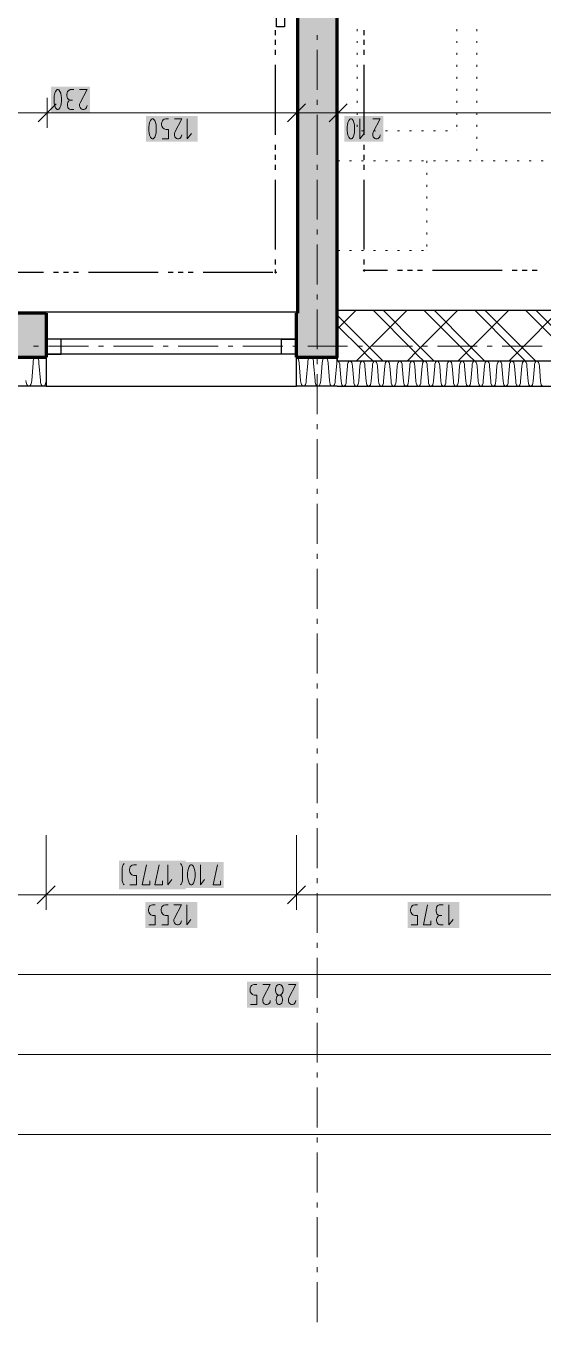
# Model space of a CAD drawing. Header units: millimetres. Extents: x 0 to 594, y 0 to 420.
# Drawn here: x 148.7 to 174.9, y 107.3 to 172.9 of the extents above; entities that cross this region are included whole.
import ezdxf

# ---------------------------------------------------------------- set-up
doc = ezdxf.new("R2010")
doc.units = ezdxf.units.MM
doc.header["$LTSCALE"] = 8
for name, color, linetype in [('PDF_Koty delkove', 7, 'Continuous'), ('PDF_Nabytek', 7, 'Continuous'), ('PDF_Okna', 7, 'Continuous'), ('PDF_Osy hlavni', 7, 'Continuous'), ('PDF_Pozarni useky', 7, 'Continuous'), ('PDF_Schody 2D', 7, 'Continuous'), ('PDF_Steny obvodove nosne', 7, 'Continuous'), ('PDF_Steny sendvic', 7, 'Continuous'), ('PDF_Zatepleni', 7, 'Continuous')]:
    doc.layers.add(name, color=color, linetype=linetype)

msp = doc.modelspace()

# ---------------------------------------------------------------- hatches: boundary and pattern name
at = {"layer": 'PDF_Steny obvodove nosne', "true_color": 0xc0c0c0, "transparency": 33554559}
msp.add_hatch(color=9, dxfattribs=at).paths.add_polyline_path([(164.505, 156.144), (164.505, 243.542), (162.483, 243.542), (162.483, 158.368), (162.483, 156.144)])

# ---------------------------------------------------------------- linework, layer by layer
at = {"layer": 'PDF_Koty delkove', "lineweight": 18}
for points in [[(150.146, 169.294), (150.146, 169.092), (150.16, 168.992), (150.186, 168.874), (150.227, 168.773), (150.28, 168.705), (150.308, 168.689), (150.361, 168.689), (150.389, 168.705), (150.442, 168.773), (150.483, 168.874), (150.51, 168.992), (150.524, 169.092), (150.524, 169.294), (150.51, 169.395), (150.483, 169.514), (150.442, 169.615), (150.389, 169.683), (150.361, 169.7), (150.308, 169.7), (150.28, 169.683), (150.227, 169.615), (150.186, 169.514), (150.16, 169.395)], [(154.953, 167.814), (154.953, 167.612), (154.967, 167.512), (154.993, 167.394), (155.034, 167.292), (155.087, 167.225), (155.115, 167.209), (155.168, 167.209), (155.196, 167.225), (155.249, 167.292), (155.29, 167.394), (155.317, 167.512), (155.331, 167.612), (155.331, 167.814), (155.317, 167.915), (155.29, 168.033), (155.249, 168.135), (155.196, 168.202), (155.168, 168.219), (155.115, 168.219), (155.087, 168.202), (155.034, 168.135), (154.993, 168.033), (154.967, 167.915)], [(165.011, 167.814), (165.011, 167.612), (165.024, 167.512), (165.051, 167.394), (165.091, 167.292), (165.145, 167.225), (165.173, 167.209), (165.226, 167.209), (165.254, 167.225), (165.307, 167.292), (165.347, 167.394), (165.375, 167.512), (165.389, 167.612), (165.389, 167.814), (165.375, 167.915), (165.347, 168.033), (165.307, 168.135), (165.254, 168.202), (165.226, 168.219), (165.173, 168.219), (165.145, 168.202), (165.091, 168.135), (165.051, 168.033), (165.024, 167.915)], [(161.38, 124.124), (161.38, 124.056), (161.394, 123.972), (161.433, 123.888), (161.488, 123.837), (161.514, 123.82), (161.623, 123.82), (161.65, 123.837), (161.704, 123.888), (161.744, 123.972), (161.758, 124.056), (161.758, 124.124), (161.744, 124.207), (161.704, 124.292), (161.65, 124.343), (161.595, 124.36), (161.542, 124.36), (161.488, 124.343), (161.433, 124.292), (161.394, 124.207)]]:
    msp.add_lwpolyline(points, close=True, dxfattribs=at)
for points in [[(151.145, 169.7), (150.956, 169.7), (150.889, 169.665), (150.834, 169.615), (150.808, 169.531), (150.794, 169.463), (150.794, 169.395), (150.808, 169.312), (150.834, 169.245), (150.889, 169.194), (150.983, 169.16)], [(151.442, 169.7), (151.82, 169.7), (151.469, 169.025), (151.442, 168.958), (151.442, 168.857), (151.469, 168.79), (151.509, 168.739), (151.55, 168.705), (151.604, 168.689), (151.657, 168.689), (151.712, 168.705), (151.752, 168.739), (151.793, 168.79), (151.82, 168.89)], [(150.251, 168.978), (149.341, 168.068)], [(149.796, 169.281), (149.796, 168.523), (149.796, 167.765)], [(151.145, 168.689), (150.983, 168.689), (150.928, 168.705), (150.875, 168.739), (150.847, 168.79), (150.821, 168.89), (150.821, 168.958), (150.847, 169.059)], [(150.847, 169.059), (150.902, 169.127), (150.983, 169.16), (151.09, 169.16)], [(162.888, 168.978), (161.978, 168.068)], [(162.433, 169.281), (162.433, 168.523), (162.433, 167.765)], [(165.011, 168.978), (164.101, 168.068)], [(164.556, 169.281), (164.556, 168.523), (164.556, 167.765)], [(228.247, 168.523), (226.124, 168.523), (191.953, 168.523), (190.487, 168.523), (164.556, 168.523), (162.433, 168.523), (149.796, 168.523), (147.47, 168.523), (134.833, 168.523), (132.71, 168.523), (77.309, 168.523), (73.569, 168.523)], [(155.601, 167.983), (155.615, 168.051), (155.641, 168.117), (155.682, 168.168), (155.735, 168.202), (155.816, 168.219), (155.952, 168.219)], [(156.249, 168.219), (156.627, 168.219), (156.276, 167.545), (156.249, 167.477), (156.249, 167.376), (156.276, 167.31), (156.316, 167.259), (156.357, 167.225), (156.411, 167.209), (156.464, 167.209), (156.519, 167.225), (156.559, 167.259), (156.6, 167.31), (156.627, 167.41)], [(156.897, 168.219), (156.897, 167.209), (157.113, 167.477)], [(165.659, 168.219), (165.659, 167.209), (165.874, 167.477)], [(166.307, 168.219), (166.685, 168.219), (166.333, 167.545), (166.307, 167.477), (166.307, 167.376), (166.333, 167.31), (166.374, 167.259), (166.414, 167.225), (166.469, 167.209), (166.522, 167.209), (166.576, 167.225), (166.617, 167.259), (166.657, 167.31)], [(155.628, 167.209), (155.952, 167.209), (155.952, 167.68), (155.816, 167.68), (155.722, 167.714), (155.668, 167.765), (155.615, 167.848), (155.601, 167.915), (155.601, 167.983)], [(166.657, 167.31), (166.685, 167.41)], [(149.749, 128.903), (149.749, 131.936)], [(162.435, 128.903), (162.435, 130.552), (162.435, 130.609), (162.435, 131.936)], [(153.701, 129.409), (153.673, 129.442), (153.633, 129.51), (153.606, 129.61), (153.592, 129.745), (153.592, 130.082), (153.606, 130.251), (153.619, 130.352), (153.647, 130.42), (153.701, 130.486)], [(153.997, 129.409), (154.32, 129.409), (154.32, 129.88), (154.185, 129.88), (154.091, 129.914), (154.037, 129.965), (153.984, 130.049), (153.97, 130.115), (153.97, 130.183), (153.984, 130.251), (154.011, 130.318), (154.051, 130.368), (154.104, 130.402), (154.185, 130.42)], [(154.185, 130.42), (154.32, 130.42)], [(154.995, 129.61), (154.995, 129.409), (154.617, 129.409), (154.832, 130.42)], [(155.642, 129.61), (155.642, 129.409), (155.264, 129.409), (155.479, 130.42)], [(155.911, 130.42), (155.911, 129.409), (156.126, 129.678)], [(156.558, 130.486), (156.612, 130.42), (156.639, 130.352), (156.653, 130.251), (156.666, 130.082), (156.666, 129.745), (156.653, 129.61), (156.625, 129.51), (156.585, 129.442), (156.558, 129.409)], [(157, 129.493), (157.053, 129.425), (157.081, 129.409), (157.134, 129.409), (157.161, 129.425), (157.215, 129.493), (157.255, 129.594), (157.283, 129.712), (157.297, 129.812), (157.297, 130.014), (157.283, 130.115), (157.255, 130.234), (157.215, 130.335), (157.161, 130.402), (157.134, 130.42), (157.081, 130.42), (157.053, 130.402), (157, 130.335), (156.959, 130.234), (156.933, 130.115), (156.919, 130.014)], [(157.566, 130.42), (157.566, 129.409), (157.781, 129.678)], [(158.591, 129.61), (158.591, 129.409), (158.213, 129.409), (158.428, 130.42)], [(149.749, 129.661), (149.749, 128.903), (149.749, 128.145)], [(156.919, 130.014), (156.919, 129.812), (156.933, 129.712), (156.959, 129.594), (157, 129.493)], [(162.435, 129.661), (162.435, 128.903), (162.435, 128.145)], [(233.605, 128.903), (220.766, 128.903), (206.612, 128.903), (196.503, 128.903), (190.487, 128.903), (176.334, 128.903), (162.435, 128.903), (149.749, 128.903), (126.828, 128.903), (121.413, 128.903), (88.278, 128.903), (73.569, 128.903)], [(150.203, 129.358), (149.294, 128.448)], [(162.89, 129.358), (161.98, 128.448)], [(154.957, 127.387), (155.281, 127.387), (155.281, 127.858), (155.146, 127.858), (155.052, 127.892), (154.998, 127.943), (154.944, 128.027), (154.93, 128.093), (154.93, 128.161), (154.944, 128.229), (154.971, 128.296), (155.011, 128.346), (155.065, 128.381), (155.146, 128.398), (155.281, 128.398)], [(155.605, 127.387), (155.929, 127.387), (155.929, 127.858), (155.794, 127.858), (155.7, 127.892), (155.646, 127.943), (155.592, 128.027), (155.578, 128.093), (155.578, 128.161), (155.592, 128.229), (155.619, 128.296), (155.659, 128.346), (155.713, 128.381), (155.794, 128.398), (155.929, 128.398)], [(156.227, 128.398), (156.605, 128.398), (156.253, 127.723), (156.227, 127.656), (156.227, 127.555), (156.253, 127.488), (156.294, 127.437), (156.334, 127.403), (156.389, 127.387), (156.442, 127.387), (156.496, 127.403), (156.537, 127.437), (156.577, 127.488), (156.605, 127.588)], [(156.875, 128.398), (156.875, 127.387), (157.09, 127.656)], [(168.25, 127.387), (168.574, 127.387), (168.574, 127.858), (168.438, 127.858), (168.345, 127.892), (168.29, 127.943), (168.237, 128.027), (168.223, 128.093), (168.223, 128.161), (168.237, 128.229), (168.263, 128.296), (168.304, 128.346), (168.357, 128.381), (168.438, 128.398), (168.574, 128.398)], [(169.249, 127.588), (169.249, 127.387), (168.871, 127.387), (169.087, 128.398)], [(169.87, 128.398), (169.681, 128.398), (169.614, 128.363), (169.56, 128.313), (169.533, 128.229), (169.519, 128.161), (169.519, 128.093), (169.533, 128.01), (169.56, 127.943), (169.614, 127.892), (169.708, 127.858)], [(170.167, 128.398), (170.167, 127.387), (170.383, 127.656)], [(169.87, 127.387), (169.708, 127.387), (169.654, 127.403), (169.6, 127.437), (169.573, 127.488), (169.546, 127.588), (169.546, 127.656), (169.573, 127.757), (169.627, 127.825), (169.708, 127.858), (169.816, 127.858)], [(550.543, 124.866), (548.938, 124.866), (546.499, 124.866), (515.159, 124.866), (488.672, 124.866), (440.752, 124.866), (406.227, 124.866), (374.887, 124.866), (334.247, 124.866), (302.907, 124.866), (278.846, 124.866), (247.506, 124.866), (206.865, 124.866), (175.525, 124.866), (146.965, 124.866), (126.828, 124.866), (121.413, 124.866), (88.278, 124.866), (73.569, 124.866)], [(160.11, 123.349), (160.434, 123.349), (160.434, 123.82), (160.299, 123.82), (160.205, 123.855), (160.151, 123.905), (160.097, 123.989), (160.084, 124.056), (160.084, 124.124), (160.097, 124.191), (160.124, 124.258), (160.165, 124.309), (160.218, 124.343), (160.299, 124.36), (160.434, 124.36)], [(162.028, 124.36), (162.406, 124.36), (162.055, 123.686), (162.028, 123.618), (162.028, 123.517), (162.055, 123.45), (162.095, 123.4)], [(161.623, 123.82), (161.65, 123.803), (161.69, 123.752), (161.717, 123.686), (161.731, 123.618), (161.731, 123.55), (161.717, 123.484), (161.69, 123.416), (161.636, 123.365), (161.595, 123.349), (161.542, 123.349), (161.501, 123.365), (161.447, 123.416), (161.42, 123.484), (161.406, 123.55), (161.406, 123.618), (161.42, 123.686), (161.447, 123.752), (161.488, 123.803), (161.514, 123.82)], [(162.095, 123.4), (162.136, 123.365), (162.19, 123.349), (162.243, 123.349), (162.298, 123.365), (162.338, 123.4), (162.379, 123.45), (162.406, 123.55)], [(550.543, 120.815), (340.123, 120.815), (126.828, 120.815), (121.413, 120.815), (88.278, 120.815), (73.569, 120.815)], [(550.543, 116.772), (313.547, 116.772), (73.569, 116.772)]]:
    msp.add_lwpolyline(points, dxfattribs=at)
msp.add_lwpolyline([(160.732, 124.36), (161.11, 124.36), (160.758, 123.686), (160.732, 123.618), (160.732, 123.517, 0.981518), (161.11, 123.55)], format="xyb", dxfattribs=at)
at = {"layer": 'PDF_Koty delkove', "color": 7, "lineweight": 18, "true_color": 0xffffff, "transparency": 33554559}
for points in [[(151.972, 169.851), (149.994, 169.851), (151.972, 168.537), (149.994, 168.537)], [(157.427, 168.371), (154.802, 168.371), (157.427, 167.057), (154.802, 167.057)], [(166.837, 168.371), (164.859, 168.371), (166.837, 167.057), (164.859, 167.057)], [(156.818, 130.639), (153.441, 130.639), (156.818, 129.19), (153.441, 129.19)], [(158.742, 130.571), (156.767, 130.571), (158.742, 129.257), (156.767, 129.257)], [(157.405, 128.549), (154.779, 128.549), (157.405, 127.235), (154.779, 127.235)], [(170.697, 128.549), (168.072, 128.549), (170.697, 127.235), (168.072, 127.235)], [(162.558, 124.512), (159.932, 124.512), (162.558, 123.197), (159.932, 123.197)]]:
    msp.add_solid(points, dxfattribs=at)
at = {"layer": 'PDF_Nabytek', "lineweight": 13}
for points in [[(164.505, 172.671), (164.505, 172.772)], [(165.516, 172.671), (165.516, 172.772)], [(170.571, 172.671), (170.571, 172.772)], [(171.582, 172.671), (171.582, 172.772)], [(164.505, 172.064), (164.505, 172.165)], [(165.516, 172.064), (165.516, 172.165)], [(170.571, 172.064), (170.571, 172.165)], [(171.582, 172.064), (171.582, 172.165)], [(164.505, 171.458), (164.505, 171.559)], [(165.516, 171.458), (165.516, 171.559)], [(170.571, 171.458), (170.571, 171.559)], [(171.582, 171.458), (171.582, 171.559)], [(164.505, 170.851), (164.505, 170.952)], [(165.516, 170.851), (165.516, 170.952)], [(170.571, 170.851), (170.571, 170.952)], [(171.582, 170.851), (171.582, 170.952)], [(164.505, 170.244), (164.505, 170.346)], [(165.516, 170.244), (165.516, 170.346)], [(170.571, 170.244), (170.571, 170.346)], [(171.582, 170.244), (171.582, 170.346)], [(164.505, 169.638), (164.505, 169.739)], [(165.516, 169.638), (165.516, 169.739)], [(170.571, 169.638), (170.571, 169.739)], [(171.582, 169.638), (171.582, 169.739)], [(164.505, 169.031), (164.505, 169.132)], [(165.516, 169.031), (165.516, 169.132)], [(170.571, 169.031), (170.571, 169.132)], [(171.582, 169.031), (171.582, 169.132)], [(164.505, 168.425), (164.505, 168.526)], [(165.516, 168.425), (165.516, 168.526)], [(170.571, 168.425), (170.571, 168.526)], [(171.582, 168.425), (171.582, 168.526)], [(164.505, 167.818), (164.505, 167.919)], [(165.516, 167.818), (165.516, 167.919)], [(165.516, 167.618), (165.516, 167.618)], [(165.516, 167.618), (165.516, 167.618)], [(165.842, 167.618), (165.741, 167.618)], [(166.448, 167.618), (166.347, 167.618)], [(167.055, 167.618), (166.954, 167.618)], [(167.661, 167.618), (167.56, 167.618)], [(168.268, 167.618), (168.167, 167.618)], [(168.875, 167.618), (168.774, 167.618)], [(169.481, 167.618), (169.38, 167.618)], [(170.088, 167.618), (169.987, 167.618)], [(170.571, 167.818), (170.571, 167.919)], [(170.571, 167.618), (170.571, 167.618)], [(170.571, 167.618), (170.571, 167.618)], [(171.582, 167.818), (171.582, 167.919)], [(164.505, 167.212), (164.505, 167.313)], [(171.582, 167.212), (171.582, 167.313)], [(164.505, 166.605), (164.505, 166.706)], [(171.582, 166.605), (171.582, 166.706)], [(164.505, 166.102), (164.505, 166.102)], [(164.505, 166.102), (164.505, 166.102)], [(164.505, 166.102), (164.505, 166.102)], [(164.505, 165.998), (164.505, 166.099)], [(164.505, 165.392), (164.505, 165.493)], [(164.629, 166.102), (164.527, 166.102)], [(165.235, 166.102), (165.134, 166.102)], [(165.842, 166.102), (165.741, 166.102)], [(166.448, 166.102), (166.347, 166.102)], [(167.055, 166.102), (166.954, 166.102)], [(167.661, 166.102), (167.56, 166.102)], [(168.268, 166.102), (168.167, 166.102)], [(168.875, 166.102), (168.774, 166.102)], [(169.055, 166.102), (169.055, 166.102)], [(169.055, 165.998), (169.055, 166.099)], [(169.055, 165.392), (169.055, 165.493)], [(169.481, 166.102), (169.38, 166.102)], [(170.088, 166.102), (169.987, 166.102)], [(170.694, 166.102), (170.593, 166.102)], [(171.301, 166.102), (171.2, 166.102)], [(171.582, 166.102), (171.582, 166.102)], [(171.907, 166.102), (171.806, 166.102)], [(172.514, 166.102), (172.413, 166.102)], [(173.121, 166.102), (173.02, 166.102)], [(173.727, 166.102), (173.626, 166.102)], [(174.334, 166.102), (174.233, 166.102)], [(174.94, 166.102), (174.839, 166.102)], [(164.505, 164.785), (164.505, 164.886)], [(169.055, 164.785), (169.055, 164.886)], [(164.505, 164.179), (164.505, 164.28)], [(169.055, 164.179), (169.055, 164.28)], [(164.505, 163.572), (164.505, 163.673)], [(169.055, 163.572), (169.055, 163.673)], [(164.505, 162.966), (164.505, 163.067)], [(169.055, 162.966), (169.055, 163.067)], [(164.505, 162.359), (164.505, 162.46)], [(169.055, 162.359), (169.055, 162.46)], [(164.505, 161.752), (164.505, 161.853)], [(164.505, 161.553), (164.505, 161.553)], [(164.505, 161.553), (164.505, 161.553)], [(164.629, 161.553), (164.527, 161.553)], [(165.235, 161.553), (165.134, 161.553)], [(165.842, 161.553), (165.741, 161.553)], [(166.448, 161.553), (166.347, 161.553)], [(167.055, 161.553), (166.954, 161.553)], [(167.661, 161.553), (167.56, 161.553)], [(168.268, 161.553), (168.167, 161.553)], [(168.875, 161.553), (168.774, 161.553)], [(169.055, 161.752), (169.055, 161.853)], [(169.055, 161.553), (169.055, 161.553)], [(169.055, 161.553), (169.055, 161.553)]]:
    msp.add_lwpolyline(points, dxfattribs=at)
at = {"layer": 'PDF_Okna', "lineweight": 25}
for points in [[(162.433, 158.368), (162.433, 158.419), (149.745, 158.419)], [(162.433, 157.054), (149.745, 157.054)], [(162.433, 156.295), (149.745, 156.295)], [(149.745, 154.678), (162.433, 154.678)]]:
    msp.add_lwpolyline(points, dxfattribs=at)
for points in [[(149.745, 156.295), (150.504, 156.295), (150.504, 157.054), (149.745, 157.054)], [(162.433, 156.295), (161.675, 156.295), (161.675, 157.054), (162.433, 157.054)]]:
    msp.add_lwpolyline(points, close=True, dxfattribs=at)
at = {"layer": 'PDF_Osy hlavni', "lineweight": 18}
for points in [[(163.494, 172.216), (163.494, 172.469)], [(163.494, 169.688), (163.494, 171.71)], [(163.494, 168.93), (163.494, 169.183)], [(163.494, 166.403), (163.494, 168.425)], [(163.494, 165.645), (163.494, 165.897)], [(163.494, 163.117), (163.494, 165.139)], [(163.494, 162.359), (163.494, 162.612)], [(163.494, 159.832), (163.494, 161.853)], [(163.494, 159.073), (163.494, 159.326)], [(163.494, 156.546), (163.494, 158.568)], [(149.363, 156.7), (149.11, 156.7)], [(151.89, 156.7), (149.868, 156.7)], [(152.649, 156.7), (152.396, 156.7)], [(155.176, 156.7), (153.154, 156.7)], [(155.934, 156.7), (155.681, 156.7)], [(158.462, 156.7), (156.44, 156.7)], [(159.22, 156.7), (158.967, 156.7)], [(161.747, 156.7), (159.725, 156.7)], [(162.506, 156.7), (162.253, 156.7)], [(165.033, 156.7), (163.011, 156.7)], [(165.791, 156.7), (165.538, 156.7)], [(168.319, 156.7), (166.297, 156.7)], [(169.077, 156.7), (168.824, 156.7)], [(171.604, 156.7), (169.582, 156.7)], [(172.362, 156.7), (172.11, 156.7)], [(174.89, 156.7), (172.868, 156.7)], [(163.494, 155.788), (163.494, 156.04)], [(163.494, 153.26), (163.494, 155.282)], [(163.494, 152.502), (163.494, 152.755)], [(163.494, 149.975), (163.494, 151.997)], [(163.494, 149.216), (163.494, 149.469)], [(163.494, 146.689), (163.494, 148.711)], [(163.494, 145.931), (163.494, 146.183)], [(163.494, 143.403), (163.494, 145.425)], [(163.494, 142.645), (163.494, 142.898)], [(163.494, 140.118), (163.494, 142.14)], [(163.494, 139.359), (163.494, 139.612)], [(163.494, 136.832), (163.494, 138.854)], [(163.494, 136.074), (163.494, 136.327)], [(163.494, 133.546), (163.494, 135.568)], [(163.494, 132.788), (163.494, 133.041)], [(163.494, 130.261), (163.494, 132.283)], [(163.494, 129.502), (163.494, 129.755)], [(163.494, 126.975), (163.494, 128.997)], [(163.494, 126.217), (163.494, 126.47)], [(163.494, 123.689), (163.494, 125.711)], [(163.494, 122.931), (163.494, 123.184)], [(163.494, 120.404), (163.494, 122.426)], [(163.494, 119.646), (163.494, 119.898)], [(163.494, 117.118), (163.494, 119.14)], [(163.494, 116.36), (163.494, 116.613)], [(163.494, 113.833), (163.494, 115.854)], [(163.494, 113.074), (163.494, 113.327)], [(163.494, 110.547), (163.494, 112.569)], [(163.494, 109.789), (163.494, 110.041)], [(163.494, 107.261), (163.494, 109.283)]]:
    msp.add_lwpolyline(points, dxfattribs=at)
at = {"layer": 'PDF_Pozarni useky', "lineweight": 30}
for points in [[(161.381, 172.469), (161.381, 172.721)], [(165.87, 172.469), (165.87, 172.721)], [(161.381, 171.963), (161.381, 172.216)], [(165.87, 171.963), (165.87, 172.216)], [(161.381, 171.458), (161.381, 171.71)], [(165.87, 171.458), (165.87, 171.71)], [(161.381, 167.414), (161.381, 170.952)], [(165.87, 167.414), (165.87, 170.952)], [(161.381, 166.656), (161.381, 166.908)], [(165.87, 166.656), (165.87, 166.908)], [(161.381, 166.15), (161.381, 166.403)], [(165.87, 166.15), (165.87, 166.403)], [(161.381, 165.645), (161.381, 165.897)], [(165.87, 165.645), (165.87, 165.897)], [(161.381, 161.601), (161.381, 165.139)], [(165.87, 161.601), (165.87, 165.139)], [(161.381, 160.842), (161.381, 161.095)], [(165.87, 160.842), (165.87, 161.095)], [(149.616, 160.44), (146.077, 160.44)], [(150.374, 160.44), (150.121, 160.44)], [(150.879, 160.44), (150.627, 160.44)], [(151.385, 160.44), (151.132, 160.44)], [(155.429, 160.44), (151.89, 160.44)], [(156.187, 160.44), (155.934, 160.44)], [(156.692, 160.44), (156.44, 160.44)], [(157.198, 160.44), (156.945, 160.44)], [(161.242, 160.44), (157.703, 160.44)], [(161.381, 160.44), (161.381, 160.59)], [(165.87, 160.541), (165.87, 160.59)], [(167.055, 160.541), (165.87, 160.541)], [(167.813, 160.541), (167.56, 160.541)], [(168.318, 160.541), (168.066, 160.541)], [(168.824, 160.541), (168.571, 160.541)], [(172.868, 160.541), (169.329, 160.541)], [(173.626, 160.541), (173.373, 160.541)], [(174.131, 160.541), (173.879, 160.541)], [(174.637, 160.541), (174.384, 160.541)]]:
    msp.add_lwpolyline(points, dxfattribs=at)
at = {"layer": 'PDF_Pozarni useky', "lineweight": 30, "transparency": 33554559}
for points in [[(161.457, 160.44), (161.381, 160.365), (161.381, 160.516), (161.306, 160.44)], [(161.381, 160.365), (161.306, 160.44), (161.457, 160.44), (161.381, 160.516)], [(165.946, 160.541), (165.87, 160.466), (165.87, 160.617), (165.794, 160.541)], [(165.87, 160.466), (165.794, 160.541), (165.946, 160.541), (165.87, 160.617)]]:
    msp.add_solid(points, dxfattribs=at)
at = {"layer": 'PDF_Schody 2D', "lineweight": 25}
msp.add_lwpolyline([(161.826, 177.626), (161.826, 177.525), (161.826, 172.875), (161.422, 172.875), (161.422, 177.86)], dxfattribs=at)
at = {"layer": 'PDF_Steny obvodove nosne', "lineweight": 70}
for points in [[(162.483, 156.144), (164.505, 156.144), (164.505, 158.52), (164.505, 240.964), (164.505, 243.542), (163.798, 243.542), (162.483, 243.542), (162.483, 242.228), (162.483, 221.301), (162.483, 219.986), (162.483, 217.105), (162.483, 215.791), (162.483, 158.368)], [(149.745, 158.368), (134.833, 158.368), (134.783, 158.368)], [(149.745, 158.368), (149.745, 157.054), (149.745, 156.295), (149.745, 156.144)], [(162.483, 158.368), (162.433, 158.368)], [(162.433, 156.144), (162.433, 156.295), (162.433, 157.054), (162.433, 158.368)], [(134.783, 156.144), (149.745, 156.144)], [(162.433, 156.144), (162.483, 156.144)]]:
    msp.add_lwpolyline(points, dxfattribs=at)
at = {"layer": 'PDF_Steny obvodove nosne', "color": 9, "lineweight": 9, "true_color": 0xc0c0c0, "transparency": 33554559}
for points in [[(149.745, 158.368), (134.783, 158.368), (149.745, 156.144), (134.783, 156.144)], [(162.433, 158.368), (162.433, 156.144), (162.483, 158.368), (162.483, 156.144)]]:
    msp.add_solid(points, dxfattribs=at)
at = {"layer": 'PDF_Steny sendvic', "lineweight": 9}
for points in [[(164.505, 157.559), (165.466, 158.52)], [(166.836, 155.942), (166.28, 156.498), (166.022, 156.755), (164.505, 158.272)], [(165.466, 155.942), (166.022, 156.498), (168.044, 158.52)], [(168.342, 156.498), (166.32, 158.52)], [(169.414, 155.942), (168.857, 156.498), (168.6, 156.755), (166.836, 158.52)], [(168.044, 155.942), (168.6, 156.498), (170.622, 158.52)], [(170.92, 156.498), (168.898, 158.52)], [(171.992, 155.942), (171.435, 156.498), (171.178, 156.755), (169.414, 158.52)], [(170.622, 155.942), (171.178, 156.498), (173.2, 158.52)], [(173.498, 156.498), (171.476, 158.52)], [(174.569, 155.942), (174.013, 156.498), (173.756, 156.755), (171.992, 158.52)], [(173.2, 155.942), (173.756, 156.498), (175.778, 158.52)], [(176.076, 156.498), (174.054, 158.52)], [(176.334, 156.755), (174.569, 158.52)], [(165.764, 156.498), (164.505, 157.756)], [(166.022, 156.24), (165.764, 156.498)], [(168.6, 156.24), (168.342, 156.498)], [(171.178, 156.24), (170.92, 156.498)], [(173.756, 156.24), (173.498, 156.498)], [(164.708, 154.931), (164.645, 155.689), (164.635, 155.786), (164.608, 155.869), (164.567, 155.924), (164.531, 155.942)], [(165.023, 155.689), (164.96, 154.931)], [(165.137, 155.942), (165.101, 155.924), (165.06, 155.869), (165.032, 155.786), (165.023, 155.689)], [(165.023, 155.689), (165.023, 155.689)], [(165.339, 154.931), (165.277, 155.689), (165.267, 155.786), (165.24, 155.869), (165.198, 155.924), (165.163, 155.942)], [(165.655, 155.689), (165.592, 154.931)], [(165.768, 155.942), (165.733, 155.924), (165.692, 155.869), (165.664, 155.786), (165.655, 155.689)], [(165.655, 155.689), (165.655, 155.689)], [(165.971, 154.931), (165.909, 155.689), (165.899, 155.786), (165.871, 155.869), (165.83, 155.924), (165.795, 155.942)], [(166.32, 155.942), (166.022, 156.24)], [(166.286, 155.689), (166.224, 154.931)], [(166.4, 155.942), (166.365, 155.924), (166.324, 155.869), (166.296, 155.786), (166.286, 155.689)], [(166.286, 155.689), (166.286, 155.689)], [(166.541, 155.689), (166.531, 155.786), (166.503, 155.869), (166.462, 155.924), (166.427, 155.942)], [(166.603, 154.931), (166.541, 155.689)], [(166.918, 155.689), (166.856, 154.931)], [(167.032, 155.942), (166.997, 155.924), (166.956, 155.869), (166.928, 155.786), (166.918, 155.689)], [(166.918, 155.689), (166.918, 155.689)], [(167.172, 155.689), (167.163, 155.786), (167.135, 155.869), (167.094, 155.924), (167.059, 155.942)], [(167.235, 154.931), (167.172, 155.689)], [(167.55, 155.689), (167.488, 154.931)], [(167.664, 155.942), (167.629, 155.924), (167.587, 155.869), (167.56, 155.786), (167.55, 155.689)], [(167.55, 155.689), (167.55, 155.689)], [(167.804, 155.689), (167.795, 155.786), (167.767, 155.869), (167.726, 155.924), (167.69, 155.942)], [(167.867, 154.931), (167.804, 155.689)], [(168.182, 155.689), (168.12, 154.931)], [(168.296, 155.942), (168.26, 155.924), (168.219, 155.869), (168.192, 155.786), (168.182, 155.689)], [(168.182, 155.689), (168.182, 155.689)], [(168.436, 155.689), (168.426, 155.786), (168.399, 155.869), (168.358, 155.924), (168.322, 155.942)], [(168.499, 154.931), (168.436, 155.689)], [(168.898, 155.942), (168.6, 156.24)], [(168.814, 155.689), (168.751, 154.931)], [(168.892, 155.924), (168.851, 155.869), (168.824, 155.786), (168.814, 155.689)], [(168.814, 155.689), (168.814, 155.689)], [(168.928, 155.942), (168.892, 155.924)], [(169.068, 155.689), (169.058, 155.786), (169.031, 155.869), (168.99, 155.924), (168.954, 155.942)], [(169.13, 154.931), (169.068, 155.689)], [(169.446, 155.689), (169.383, 154.931)], [(169.56, 155.942), (169.524, 155.924), (169.483, 155.869), (169.455, 155.786), (169.446, 155.689)], [(169.446, 155.689), (169.446, 155.689)], [(169.7, 155.689), (169.69, 155.786), (169.663, 155.869), (169.621, 155.924), (169.586, 155.942)], [(169.762, 154.931), (169.7, 155.689)], [(170.078, 155.689), (170.015, 154.931)], [(170.191, 155.942), (170.156, 155.924), (170.115, 155.869), (170.087, 155.786), (170.078, 155.689)], [(170.078, 155.689), (170.078, 155.689)], [(170.332, 155.689), (170.322, 155.786), (170.294, 155.869), (170.253, 155.924), (170.218, 155.942)], [(170.394, 154.931), (170.332, 155.689)], [(170.709, 155.689), (170.647, 154.931)], [(170.823, 155.942), (170.788, 155.924), (170.747, 155.869), (170.719, 155.786), (170.709, 155.689)], [(170.709, 155.689), (170.709, 155.689)], [(170.964, 155.689), (170.954, 155.786), (170.926, 155.869), (170.885, 155.924), (170.85, 155.942)], [(171.026, 154.931), (170.964, 155.689)], [(171.476, 155.942), (171.178, 156.24)], [(171.341, 155.689), (171.279, 154.931)], [(171.455, 155.942), (171.42, 155.924), (171.379, 155.869), (171.351, 155.786), (171.341, 155.689)], [(171.341, 155.689), (171.341, 155.689)], [(171.595, 155.689), (171.586, 155.786), (171.558, 155.869), (171.517, 155.924), (171.482, 155.942)], [(171.658, 154.931), (171.595, 155.689)], [(171.973, 155.689), (171.911, 154.931)], [(172.087, 155.942), (172.052, 155.924), (172.01, 155.869), (171.983, 155.786), (171.973, 155.689)], [(171.973, 155.689), (171.973, 155.689)], [(172.227, 155.689), (172.218, 155.786), (172.19, 155.869), (172.149, 155.924), (172.113, 155.942)], [(172.29, 154.931), (172.227, 155.689)], [(172.605, 155.689), (172.542, 154.931)], [(172.719, 155.942), (172.683, 155.924), (172.642, 155.869), (172.615, 155.786), (172.605, 155.689)], [(172.605, 155.689), (172.605, 155.689)], [(172.859, 155.689), (172.849, 155.786), (172.822, 155.869), (172.781, 155.924), (172.745, 155.942)], [(172.922, 154.931), (172.859, 155.689)], [(173.237, 155.689), (173.174, 154.931)], [(173.351, 155.942), (173.315, 155.924), (173.274, 155.869), (173.247, 155.786), (173.237, 155.689)], [(173.237, 155.689), (173.237, 155.689)], [(173.491, 155.689), (173.481, 155.786), (173.454, 155.869), (173.412, 155.924), (173.377, 155.942)], [(173.553, 154.931), (173.491, 155.689)], [(174.054, 155.942), (173.756, 156.24)], [(173.869, 155.689), (173.806, 154.931)], [(173.982, 155.942), (173.947, 155.924), (173.906, 155.869), (173.878, 155.786), (173.869, 155.689)], [(173.869, 155.689), (173.869, 155.689)], [(174.086, 155.869), (174.044, 155.924), (174.009, 155.942)], [(174.123, 155.689), (174.113, 155.786), (174.086, 155.869)], [(174.185, 154.931), (174.123, 155.689)], [(174.501, 155.689), (174.438, 154.931)], [(174.614, 155.942), (174.579, 155.924), (174.538, 155.869), (174.51, 155.786), (174.501, 155.689)], [(174.501, 155.689), (174.501, 155.689)], [(174.755, 155.689), (174.745, 155.786), (174.717, 155.869), (174.676, 155.924), (174.641, 155.942)], [(174.817, 154.931), (174.755, 155.689)], [(164.708, 154.931), (164.717, 154.834), (164.745, 154.752), (164.785, 154.697), (164.834, 154.678)], [(164.834, 154.678), (164.882, 154.697), (164.923, 154.752), (164.951, 154.834), (164.96, 154.931)], [(165.339, 154.931), (165.349, 154.834), (165.376, 154.752), (165.417, 154.697), (165.466, 154.678)], [(165.466, 154.678), (165.514, 154.697), (165.555, 154.752), (165.582, 154.834), (165.592, 154.931)], [(165.971, 154.931), (165.981, 154.834), (166.008, 154.752), (166.049, 154.697), (166.098, 154.678)], [(166.098, 154.678), (166.146, 154.697), (166.187, 154.752), (166.214, 154.834), (166.224, 154.931)], [(166.603, 154.931), (166.613, 154.834), (166.64, 154.752), (166.681, 154.697), (166.729, 154.678)], [(166.729, 154.678), (166.778, 154.697), (166.819, 154.752), (166.846, 154.834), (166.856, 154.931)], [(167.235, 154.931), (167.245, 154.834), (167.272, 154.752), (167.313, 154.697), (167.361, 154.678)], [(167.361, 154.678), (167.41, 154.697), (167.451, 154.752), (167.478, 154.834), (167.488, 154.931)], [(167.867, 154.931), (167.876, 154.834), (167.904, 154.752), (167.945, 154.697), (167.993, 154.678)], [(167.993, 154.678), (168.041, 154.697), (168.083, 154.752), (168.11, 154.834), (168.12, 154.931)], [(168.499, 154.931), (168.508, 154.834), (168.536, 154.752), (168.577, 154.697), (168.625, 154.678)], [(168.625, 154.678), (168.625, 154.678), (168.673, 154.697), (168.714, 154.752), (168.742, 154.834), (168.751, 154.931)], [(169.13, 154.931), (169.14, 154.834), (169.167, 154.752), (169.208, 154.697), (169.257, 154.678)], [(169.257, 154.678), (169.305, 154.697), (169.346, 154.752), (169.374, 154.834), (169.383, 154.931)], [(169.257, 154.678), (169.257, 154.678)], [(169.762, 154.931), (169.772, 154.834), (169.799, 154.752), (169.84, 154.697), (169.889, 154.678)], [(169.889, 154.678), (169.937, 154.697), (169.978, 154.752), (170.005, 154.834), (170.015, 154.931)], [(170.394, 154.931), (170.404, 154.834), (170.431, 154.752), (170.472, 154.697), (170.521, 154.678)], [(170.521, 154.678), (170.569, 154.697), (170.61, 154.752), (170.637, 154.834), (170.647, 154.931)], [(171.026, 154.931), (171.036, 154.834), (171.063, 154.752), (171.104, 154.697), (171.152, 154.678)], [(171.152, 154.678), (171.201, 154.697), (171.242, 154.752), (171.269, 154.834), (171.279, 154.931)], [(171.658, 154.931), (171.668, 154.834), (171.695, 154.752), (171.736, 154.697), (171.784, 154.678)], [(171.784, 154.678), (171.833, 154.697), (171.874, 154.752), (171.901, 154.834)], [(171.901, 154.834), (171.911, 154.931)], [(172.29, 154.931), (172.299, 154.834), (172.327, 154.752), (172.368, 154.697), (172.416, 154.678)], [(172.416, 154.678), (172.464, 154.697), (172.505, 154.752), (172.533, 154.834), (172.542, 154.931)], [(172.922, 154.931), (172.931, 154.834), (172.959, 154.752), (173, 154.697), (173.048, 154.678)], [(173.048, 154.678), (173.096, 154.697), (173.137, 154.752), (173.165, 154.834), (173.174, 154.931)], [(173.553, 154.931), (173.563, 154.834), (173.59, 154.752), (173.631, 154.697), (173.68, 154.678)], [(173.68, 154.678), (173.728, 154.697), (173.769, 154.752), (173.797, 154.834), (173.806, 154.931)], [(174.185, 154.931), (174.195, 154.834), (174.222, 154.752), (174.263, 154.697), (174.312, 154.678)], [(174.312, 154.678), (174.36, 154.697), (174.401, 154.752), (174.428, 154.834), (174.438, 154.931)], [(174.817, 154.931), (174.827, 154.834), (174.854, 154.752), (174.895, 154.697), (174.944, 154.678)]]:
    msp.add_lwpolyline(points, dxfattribs=at)
at = {"layer": 'PDF_Steny sendvic', "lineweight": 30}
msp.add_lwpolyline([(176.334, 155.942), (164.505, 155.942), (164.505, 156.144), (164.505, 158.52), (164.556, 158.52), (176.334, 158.52), (176.334, 157.054), (176.334, 156.295)], close=True, dxfattribs=at)
for points in [[(176.334, 155.942), (164.505, 155.942)], [(164.505, 154.678), (176.334, 154.678)]]:
    msp.add_lwpolyline(points, dxfattribs=at)
at = {"layer": 'PDF_Steny sendvic', "lineweight": 9, "transparency": 33554559}
for points in [[(166.022, 156.475), (165.999, 156.498), (166.045, 156.498), (166.022, 156.52)], [(168.6, 156.475), (168.577, 156.498), (168.622, 156.498), (168.6, 156.52)], [(171.178, 156.475), (171.155, 156.498), (171.2, 156.498), (171.178, 156.52)], [(173.756, 156.475), (173.733, 156.498), (173.778, 156.498), (173.756, 156.52)], [(164.96, 154.908), (164.937, 154.931), (164.983, 154.931), (164.96, 154.953)], [(165.592, 154.908), (165.569, 154.931), (165.615, 154.931), (165.592, 154.953)], [(166.224, 154.908), (166.201, 154.931), (166.247, 154.931), (166.224, 154.953)], [(166.856, 154.908), (166.833, 154.931), (166.879, 154.931), (166.856, 154.953)], [(167.488, 154.908), (167.465, 154.931), (167.51, 154.931), (167.488, 154.953)], [(168.12, 154.908), (168.097, 154.931), (168.142, 154.931), (168.12, 154.953)], [(168.751, 154.908), (168.729, 154.931), (168.774, 154.931), (168.751, 154.953)], [(169.383, 154.908), (169.36, 154.931), (169.406, 154.931), (169.383, 154.953)], [(170.015, 154.908), (169.992, 154.931), (170.038, 154.931), (170.015, 154.953)], [(170.647, 154.908), (170.624, 154.931), (170.67, 154.931), (170.647, 154.953)], [(171.279, 154.908), (171.256, 154.931), (171.302, 154.931), (171.279, 154.953)], [(171.911, 154.908), (171.888, 154.931), (171.933, 154.931), (171.911, 154.953)], [(172.542, 154.908), (172.52, 154.931), (172.565, 154.931), (172.542, 154.953)], [(173.174, 154.908), (173.152, 154.931), (173.197, 154.931), (173.174, 154.953)], [(173.806, 154.908), (173.783, 154.931), (173.829, 154.931), (173.806, 154.953)], [(174.438, 154.908), (174.415, 154.931), (174.461, 154.931), (174.438, 154.953)]]:
    msp.add_solid(points, dxfattribs=at)
at = {"layer": 'PDF_Zatepleni', "lineweight": 30}
for points in [[(132.761, 155.942), (132.761, 156.144), (134.783, 156.144), (149.745, 156.144), (149.745, 154.678), (132.761, 154.678)], [(164.505, 154.678), (162.433, 154.678), (162.433, 156.144), (162.483, 156.144), (164.505, 156.144), (164.505, 155.942)]]:
    msp.add_lwpolyline(points, dxfattribs=at)
at = {"layer": 'PDF_Zatepleni', "lineweight": 9}
for points in [[(149.085, 155.851), (149.012, 154.971)], [(149.217, 156.144), (149.176, 156.123), (149.128, 156.059), (149.096, 155.963), (149.085, 155.851)], [(149.085, 155.851), (149.085, 155.851)], [(149.38, 155.851), (149.368, 155.963), (149.336, 156.059), (149.289, 156.123), (149.248, 156.144)], [(149.452, 154.971), (149.38, 155.851)], [(162.573, 155.851), (162.562, 155.963), (162.53, 156.059), (162.482, 156.123), (162.441, 156.144)], [(162.645, 154.971), (162.573, 155.851)], [(163.011, 155.851), (162.938, 154.971)], [(163.022, 155.963), (163.011, 155.851)], [(163.011, 155.851), (163.011, 155.851)], [(163.143, 156.144), (163.102, 156.123), (163.054, 156.059), (163.022, 155.963)], [(163.306, 155.851), (163.294, 155.963), (163.263, 156.059), (163.215, 156.123), (163.174, 156.144)], [(163.378, 154.971), (163.306, 155.851)], [(163.744, 155.851), (163.671, 154.971)], [(163.876, 156.144), (163.835, 156.123), (163.787, 156.059), (163.755, 155.963), (163.744, 155.851)], [(163.744, 155.851), (163.744, 155.851)], [(164.039, 155.851), (164.027, 155.963), (163.995, 156.059), (163.948, 156.123), (163.907, 156.144)], [(164.111, 154.971), (164.039, 155.851)], [(164.477, 155.851), (164.404, 154.971)], [(164.505, 156.015), (164.488, 155.963), (164.477, 155.851)], [(164.477, 155.851), (164.477, 155.851)], [(148.719, 154.971), (148.73, 154.859), (148.762, 154.764), (148.81, 154.7), (148.866, 154.678)], [(148.866, 154.678), (148.922, 154.7), (148.969, 154.764), (149.001, 154.859), (149.012, 154.971)], [(149.452, 154.971), (149.463, 154.859), (149.495, 154.764), (149.543, 154.7), (149.599, 154.678)], [(149.599, 154.678), (149.655, 154.7), (149.702, 154.764), (149.734, 154.859), (149.745, 154.971)], [(162.645, 154.971), (162.656, 154.859), (162.688, 154.764), (162.736, 154.7), (162.792, 154.678)], [(162.792, 154.678), (162.848, 154.7), (162.896, 154.764), (162.927, 154.859), (162.938, 154.971)], [(163.378, 154.971), (163.389, 154.859), (163.421, 154.764), (163.469, 154.7), (163.525, 154.678)], [(163.525, 154.678), (163.581, 154.7), (163.629, 154.764), (163.66, 154.859), (163.671, 154.971)], [(164.111, 154.971), (164.122, 154.859), (164.154, 154.764), (164.202, 154.7), (164.258, 154.678)], [(164.258, 154.678), (164.314, 154.7), (164.361, 154.764), (164.393, 154.859), (164.404, 154.971)]]:
    msp.add_lwpolyline(points, dxfattribs=at)
at = {"layer": 'PDF_Zatepleni', "lineweight": 9, "transparency": 33554559}
for points in [[(149.012, 154.948), (148.99, 154.971), (149.035, 154.971), (149.012, 154.994)], [(149.745, 154.948), (149.723, 154.971), (149.745, 154.994)], [(162.938, 154.948), (162.916, 154.971), (162.961, 154.971), (162.938, 154.994)], [(163.671, 154.948), (163.649, 154.971), (163.694, 154.971), (163.671, 154.994)], [(164.404, 154.948), (164.382, 154.971), (164.427, 154.971), (164.404, 154.994)]]:
    msp.add_solid(points, dxfattribs=at)

doc.saveas('drawing.dxf')
